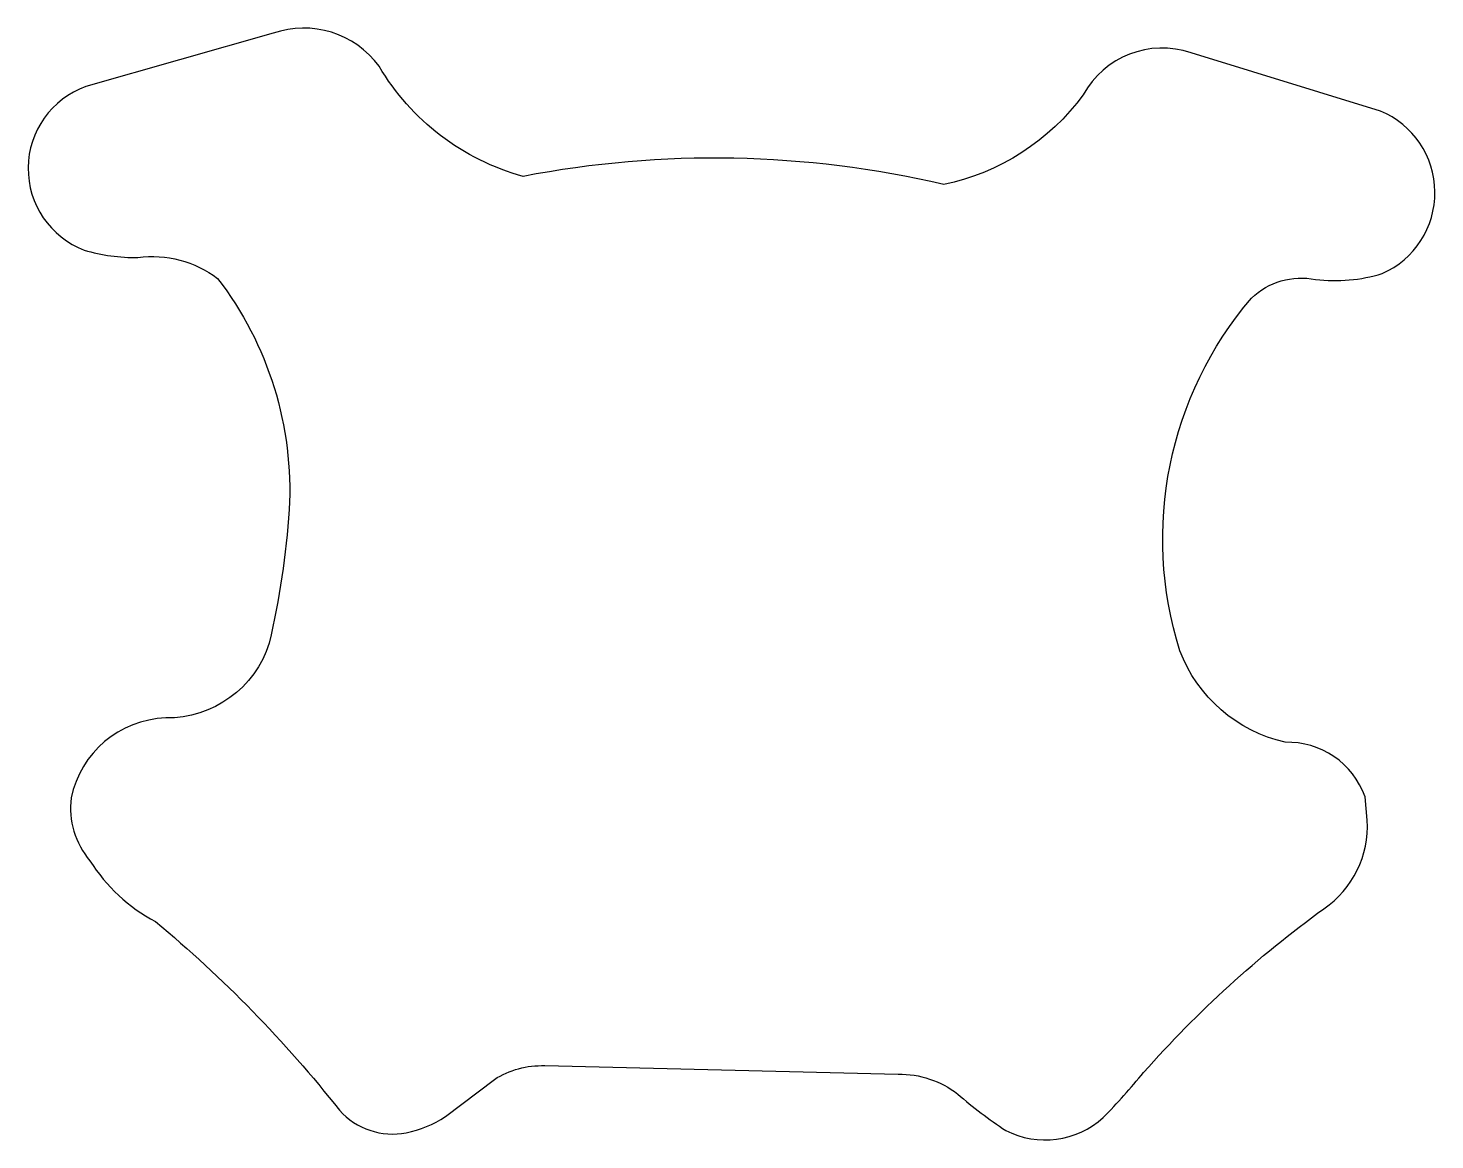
# Model space of a CAD drawing. Header units: millimetres. Extents: x -87 to 87, y -77 to 60.
import ezdxf

# ---------------------------------------------------------------- set-up
doc = ezdxf.new("R2010")
doc.units = ezdxf.units.MM
doc.layers.add('Button Blate Ascher', color=210, linetype='Continuous')

msp = doc.modelspace()

# ---------------------------------------------------------------- linework, layer by layer
at = {"layer": 'Button Blate Ascher'}
msp.add_lwpolyline([(56.45, 56.69, 0.364064), (43.17, 51.53, -0.185218), (25.97, 40.45, 0.105597), (-25.88, 41.45, -0.193878), (-43.65, 55.03, 0.330319), (-56.72, 59.1), (-79.8, 52.54, 0.695557), (-80, 32.36, 0.07624), (-73.38, 31.45, -0.197501), (-63.56, 28.87, -0.179806), (-54.74, 0.35, -0.04027), (-57.19, -16.11, -0.330254), (-69.96, -25.34, 0.344163), (-81.62, -35.2, 0.209482), (-79.3, -42.95, 0.131083), (-71.22, -50.46, -0.05268), (-48.53, -73.74, 0.264251), (-40.3, -76.5, 0.095085), (-35.47, -74.52), (-29.44, -69.92, -0.149886), (-23.22, -68.23), (20.33, -69.29, -0.170999), (27.69, -71.73, 0.033097), (33.6, -76.22, 0.310291), (45.62, -74.64, 0.021672), (50.6, -69.07, -0.054594), (72.81, -48.88, 0.261944), (78.18, -37.97), (77.9, -35.06, 0.325609), (68.05, -28.35, -0.24977), (55.06, -17.05, -0.257886), (63.89, 26.45, -0.243067), (71.8, 28.74, 0.103761), (80.02, 29.47, 0.658897), (79.8, 49.51)], format="xyb", close=True, dxfattribs=at)

doc.saveas('drawing.dxf')
